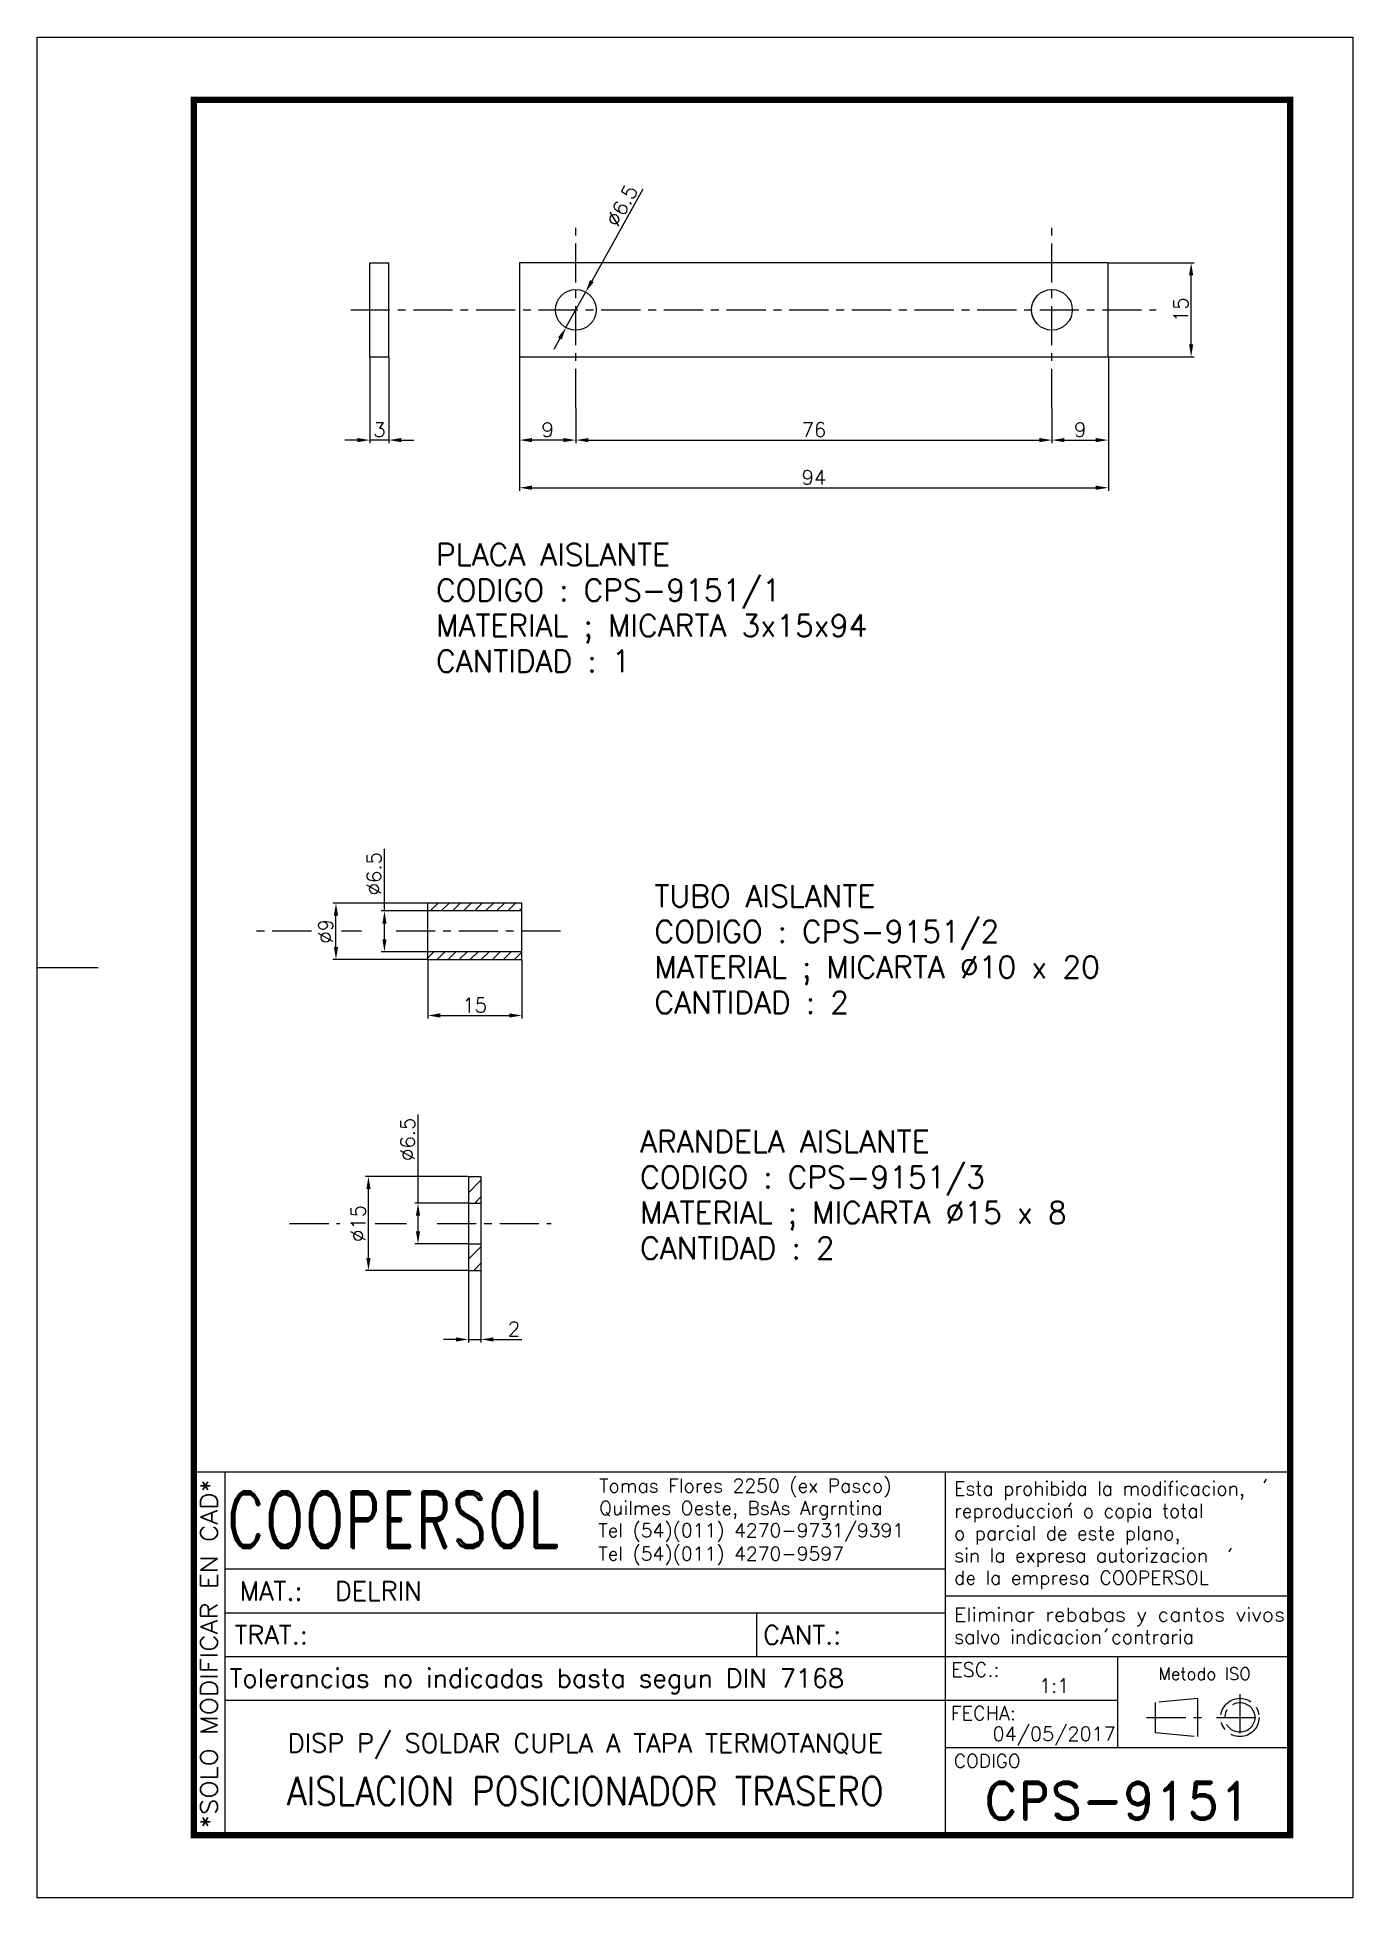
# Model space of a CAD drawing. Extents: x 0 to 210, y 0 to 297.
import ezdxf
from ezdxf.enums import TextEntityAlignment as Align

# ---------------------------------------------------------------- set-up
doc = ezdxf.new("R2010")
doc.units = 0
doc.header["$LTSCALE"] = 5
doc.header["$MEASUREMENT"] = 0
doc.linetypes.add('CENTER', pattern=[2, 1.25, -0.25, 0.25, -0.25])
doc.layers.get('0').update_dxf_attribs({"linetype": 'CONTINUOUS'})
doc.layers.get('DEFPOINTS').update_dxf_attribs({"linetype": 'CONTINUOUS'})
for name, color, linetype in [('1', 1, 'CENTER'), ('CL', 1, 'CENTER'), ('CO', 3, 'CONTINUOUS'), ('RY', 5, 'CONTINUOUS')]:
    doc.layers.add(name, color=color, linetype=linetype)
doc.styles.add('ROMAND', font='ROMAND')
doc.styles.add('ROMANS', font='ROMANS.SHX')
doc.dimstyles.new('1', dxfattribs={"dimtxt": 2.3, "dimasz": 2, "dimexe": 0.5, "dimexo": 0.0625, "dimgap": 0.5, "dimtad": 1, "dimdec": 4, "dimdsep": 46, "dimtxsty": 'ROMANS', "dimcen": -2, "dimclrt": 7, "dimadec": 0, "dimazin": 0, "dimtfac": 0.869565, "dimtdec": 4, "dimtmove": 0, "dimatfit": 3, "dimfxl": 1, "dimtolj": 1, "dimarcsym": 0})

# ---------------------------------------------------------------- blocks, each defined once
blk = doc.blocks.new('A4G')
blk.add_line((0, 148.5), (9.75, 148.5))
blk.add_lwpolyline([(0, 297), (210, 297), (210, 0), (0, 0)], close=True)
at = {"const_width": 1}
blk.add_lwpolyline([(25, 287), (200, 287), (200, 10), (25, 10)], close=True, dxfattribs=at)
blk = doc.blocks.new('*D15')
at = {"layer": 'CO', "color": 0, "lineweight": -2}
for p, q in [((62.34, 149.71), (62.34, 140.34)), ((77.34, 149.71), (77.34, 140.34)), ((64.34, 140.84), (75.34, 140.84))]:
    blk.add_line(p, q, dxfattribs=at)
at = {"layer": 'CO', "color": 0}
for points in [[(64.34, 141.18), (64.34, 140.51), (62.34, 140.84)], [(75.34, 141.18), (75.34, 140.51), (77.34, 140.84)]]:
    blk.add_solid(points, dxfattribs=at)
at = {"layer": 'DEFPOINTS', "color": 0}
for p in [(62.34, 149.77), (77.34, 149.77), (77.34, 140.84)]:
    blk.add_point(p, dxfattribs=at)
at = {"layer": 'CO', "color": 7, "insert": (69.84, 142.49), "char_height": 2.3, "attachment_point": 5, "style": 'ROMANS'}
blk.add_mtext('\\A1;15', dxfattribs=at)
blk = doc.blocks.new('*D16')
at = {"layer": 'CO', "color": 0, "lineweight": -2}
for p, q in [((55.43, 157.52), (55.43, 167.42)), ((62.28, 157.52), (54.93, 157.52)), ((55.43, 153.02), (55.43, 155.52)), ((62.28, 151.02), (54.93, 151.02))]:
    blk.add_line(p, q, dxfattribs=at)
at = {"layer": 'CO', "color": 0}
for points in [[(55.1, 155.52), (55.76, 155.52), (55.43, 157.52)], [(55.1, 153.02), (55.76, 153.02), (55.43, 151.02)]]:
    blk.add_solid(points, dxfattribs=at)
at = {"layer": 'DEFPOINTS', "color": 0}
for p in [(55.43, 157.52), (62.34, 157.52), (62.34, 151.02)]:
    blk.add_point(p, dxfattribs=at)
at = {"layer": 'CO', "color": 7, "insert": (53.78, 163.47), "char_height": 2.3, "attachment_point": 5, "rotation": 90, "style": 'ROMANS'}
blk.add_mtext('\\A1;%%C6.5', dxfattribs=at)
blk = doc.blocks.new('*D17')
at = {"layer": 'CO', "color": 0, "lineweight": -2}
for p, q in [((62.28, 158.77), (47.19, 158.77)), ((47.69, 151.77), (47.69, 156.77)), ((62.28, 149.77), (47.19, 149.77))]:
    blk.add_line(p, q, dxfattribs=at)
at = {"layer": 'CO', "color": 0}
for points in [[(47.36, 156.77), (48.03, 156.77), (47.69, 158.77)], [(47.36, 151.77), (48.03, 151.77), (47.69, 149.77)]]:
    blk.add_solid(points, dxfattribs=at)
at = {"layer": 'DEFPOINTS', "color": 0}
for p in [(47.69, 158.77), (62.34, 158.77), (62.34, 149.77)]:
    blk.add_point(p, dxfattribs=at)
at = {"layer": 'CO', "color": 7, "insert": (46.04, 154.27), "char_height": 2.3, "attachment_point": 5, "rotation": 90, "style": 'ROMANS'}
blk.add_mtext('\\A1;%%C9', dxfattribs=at)
blk = doc.blocks.new('*D18')
at = {"layer": 'CO', "color": 0, "lineweight": -2}
for p, q in [((60.79, 110.89), (60.79, 125.03)), ((68.77, 110.89), (60.29, 110.89)), ((60.79, 106.39), (60.79, 108.89)), ((68.77, 104.39), (60.29, 104.39))]:
    blk.add_line(p, q, dxfattribs=at)
at = {"layer": 'CO', "color": 0}
for points in [[(60.45, 108.89), (61.12, 108.89), (60.79, 110.89)], [(60.45, 106.39), (61.12, 106.39), (60.79, 104.39)]]:
    blk.add_solid(points, dxfattribs=at)
at = {"layer": 'DEFPOINTS', "color": 0}
for p in [(60.79, 110.89), (68.83, 110.89), (68.83, 104.39)]:
    blk.add_point(p, dxfattribs=at)
at = {"layer": 'CO', "color": 7, "insert": (59.14, 121.08), "char_height": 2.3, "attachment_point": 5, "rotation": 90, "style": 'ROMANS'}
blk.add_mtext('\\A1;%%C6.5', dxfattribs=at)
blk = doc.blocks.new('*D19')
at = {"layer": 'CO', "color": 0, "lineweight": -2}
for p, q in [((68.77, 115.14), (52.38, 115.14)), ((52.88, 102.14), (52.88, 113.14)), ((68.77, 100.14), (52.38, 100.14))]:
    blk.add_line(p, q, dxfattribs=at)
at = {"layer": 'CO', "color": 0}
for points in [[(52.54, 113.14), (53.21, 113.14), (52.88, 115.14)], [(52.54, 102.14), (53.21, 102.14), (52.88, 100.14)]]:
    blk.add_solid(points, dxfattribs=at)
at = {"layer": 'DEFPOINTS', "color": 0}
for p in [(52.88, 115.14), (68.83, 115.14), (68.83, 100.14)]:
    blk.add_point(p, dxfattribs=at)
at = {"layer": 'CO', "color": 7, "insert": (51.23, 107.64), "char_height": 2.3, "attachment_point": 5, "rotation": 90, "style": 'ROMANS'}
blk.add_mtext('\\A1;%%C15', dxfattribs=at)
blk = doc.blocks.new('*D20')
at = {"layer": 'CO', "color": 0, "lineweight": -2}
for p, q in [((68.83, 100.08), (68.83, 88.63)), ((70.83, 100.08), (70.83, 88.63)), ((66.83, 89.13), (64.83, 89.13)), ((68.83, 89.13), (70.83, 89.13)), ((72.83, 89.13), (77.37, 89.13))]:
    blk.add_line(p, q, dxfattribs=at)
at = {"layer": 'CO', "color": 0}
for points in [[(66.83, 89.46), (66.83, 88.79), (68.83, 89.13)], [(72.83, 89.46), (72.83, 88.79), (70.83, 89.13)]]:
    blk.add_solid(points, dxfattribs=at)
at = {"layer": 'DEFPOINTS', "color": 0}
for p in [(68.83, 100.14), (70.83, 100.14), (70.83, 89.13)]:
    blk.add_point(p, dxfattribs=at)
at = {"layer": 'CO', "color": 7, "insert": (76.1, 90.78), "char_height": 2.3, "attachment_point": 5, "style": 'ROMANS'}
blk.add_mtext('\\A1;2', dxfattribs=at)
blk = doc.blocks.new('*D21')
at = {"layer": 'CO', "color": 0, "lineweight": -2}
for p, q in [((85.98, 237.76), (85.98, 232.19)), ((161.98, 237.76), (161.98, 232.19)), ((87.98, 232.69), (159.98, 232.69))]:
    blk.add_line(p, q, dxfattribs=at)
at = {"layer": 'CO', "color": 0}
for points in [[(87.98, 233.02), (87.98, 232.36), (85.98, 232.69)], [(159.98, 233.02), (159.98, 232.36), (161.98, 232.69)]]:
    blk.add_solid(points, dxfattribs=at)
at = {"layer": 'DEFPOINTS', "color": 0}
for p in [(85.98, 237.82), (161.98, 237.82), (161.98, 232.69)]:
    blk.add_point(p, dxfattribs=at)
at = {"layer": 'CO', "color": 7, "insert": (123.98, 234.34), "char_height": 2.3, "attachment_point": 5, "style": 'ROMANS'}
blk.add_mtext('\\A1;76', dxfattribs=at)
blk = doc.blocks.new('*D22')
at = {"layer": 'CO', "color": 0, "lineweight": -2}
for p, q in [((170.98, 245.93), (170.98, 232.19)), ((161.98, 237.76), (161.98, 232.19)), ((163.98, 232.69), (168.98, 232.69))]:
    blk.add_line(p, q, dxfattribs=at)
at = {"layer": 'CO', "color": 0}
for points in [[(163.98, 233.02), (163.98, 232.36), (161.98, 232.69)], [(168.98, 233.02), (168.98, 232.36), (170.98, 232.69)]]:
    blk.add_solid(points, dxfattribs=at)
at = {"layer": 'DEFPOINTS', "color": 0}
for p in [(170.98, 245.99), (161.98, 237.82), (170.98, 232.69)]:
    blk.add_point(p, dxfattribs=at)
at = {"layer": 'CO', "color": 7, "insert": (166.48, 234.34), "char_height": 2.3, "attachment_point": 5, "style": 'ROMANS'}
blk.add_mtext('\\A1;9', dxfattribs=at)
blk = doc.blocks.new('*D23')
at = {"layer": 'CO', "color": 0, "lineweight": -2}
for p, q in [((76.98, 245.93), (76.98, 232.19)), ((85.98, 237.76), (85.98, 232.19)), ((83.98, 232.69), (78.98, 232.69))]:
    blk.add_line(p, q, dxfattribs=at)
at = {"layer": 'CO', "color": 0}
for points in [[(78.98, 233.02), (78.98, 232.36), (76.98, 232.69)], [(83.98, 233.02), (83.98, 232.36), (85.98, 232.69)]]:
    blk.add_solid(points, dxfattribs=at)
at = {"layer": 'DEFPOINTS', "color": 0}
for p in [(76.98, 245.99), (85.98, 237.82), (76.98, 232.69)]:
    blk.add_point(p, dxfattribs=at)
at = {"layer": 'CO', "color": 7, "insert": (81.48, 234.34), "char_height": 2.3, "attachment_point": 5, "style": 'ROMANS'}
blk.add_mtext('\\A1;9', dxfattribs=at)
blk = doc.blocks.new('*D24')
at = {"layer": 'CO', "color": 0, "lineweight": -2}
for p, q in [((76.98, 245.93), (76.98, 224.58)), ((170.98, 245.93), (170.98, 224.58)), ((78.98, 225.08), (168.98, 225.08))]:
    blk.add_line(p, q, dxfattribs=at)
at = {"layer": 'CO', "color": 0}
for points in [[(78.98, 225.42), (78.98, 224.75), (76.98, 225.08)], [(168.98, 225.42), (168.98, 224.75), (170.98, 225.08)]]:
    blk.add_solid(points, dxfattribs=at)
at = {"layer": 'DEFPOINTS', "color": 0}
for p in [(76.98, 245.99), (170.98, 245.99), (170.98, 225.08)]:
    blk.add_point(p, dxfattribs=at)
at = {"layer": 'CO', "color": 7, "insert": (123.98, 226.73), "char_height": 2.3, "attachment_point": 5, "style": 'ROMANS'}
blk.add_mtext('\\A1;94', dxfattribs=at)
blk = doc.blocks.new('*D25')
at = {"layer": 'CO', "color": 0, "lineweight": -2}
for p, q in [((53.12, 245.93), (53.12, 232.19)), ((56.12, 245.93), (56.12, 232.19)), ((51.12, 232.69), (49.12, 232.69)), ((56.12, 232.69), (53.12, 232.69)), ((58.12, 232.69), (60.12, 232.69))]:
    blk.add_line(p, q, dxfattribs=at)
at = {"layer": 'CO', "color": 0}
for points in [[(51.12, 233.02), (51.12, 232.36), (53.12, 232.69)], [(58.12, 233.02), (58.12, 232.36), (56.12, 232.69)]]:
    blk.add_solid(points, dxfattribs=at)
at = {"layer": 'DEFPOINTS', "color": 0}
for p in [(53.12, 245.99), (56.12, 245.99), (53.12, 232.69)]:
    blk.add_point(p, dxfattribs=at)
at = {"layer": 'CO', "color": 7, "insert": (54.62, 234.34), "char_height": 2.3, "attachment_point": 5, "style": 'ROMANS'}
blk.add_mtext('\\A1;3', dxfattribs=at)
blk = doc.blocks.new('*D26')
at = {"layer": 'CO', "color": 0, "lineweight": -2}
for p, q in [((96.69, 272.77), (88.53, 258.08)), ((84.4, 250.65), (87.55, 256.33)), ((83.42, 248.9), (82.45, 247.15))]:
    blk.add_line(p, q, dxfattribs=at)
at = {"layer": 'CO', "color": 0}
for points in [[(88.23, 258.24), (88.82, 257.91), (87.55, 256.33)], [(83.13, 249.06), (83.72, 248.74), (84.4, 250.65)]]:
    blk.add_solid(points, dxfattribs=at)
at = {"layer": 'DEFPOINTS', "color": 0}
for p in [(87.55, 256.33), (84.4, 250.65)]:
    blk.add_point(p, dxfattribs=at)
at = {"layer": 'CO', "color": 7, "insert": (93.33, 270.12), "char_height": 2.3, "attachment_point": 5, "rotation": 60.9308, "style": 'ROMANS'}
blk.add_mtext('\\A1;∅6.5', dxfattribs=at)
blk = doc.blocks.new('COOPERSOLROT-02')
for p, q in [((0, 58), (175, 58)), ((0, 0), (0, 58)), ((5, 0), (5, 58)), ((120, 0), (120, 58)), ((175, 0), (175, 58)), ((5, 42.5), (120, 42.5)), ((120, 38.19), (175, 38.19)), ((5, 35.5), (120, 35.5)), ((89.89, 28.5), (89.89, 35.5)), ((5, 28.5), (175, 28.5)), ((147.5, 14), (147.5, 28.5)), ((147.5, 21.5), (5, 21.5)), ((120, 14), (175, 14)), ((0, 0), (175, 0))]:
    blk.add_line(p, q)
at = {"color": 1, "linetype": 'CENTER'}
blk.add_line((166.98, 22.51), (166.98, 15.06), dxfattribs=at)
for points in [[(152.09, 18.79), (161.93, 18.79)], [(163.26, 18.79), (170.71, 18.79)]]:
    blk.add_lwpolyline(points, dxfattribs=at)
at = {"layer": '1'}
for points in [[(170.85, 56.26), (171.21, 56.85)], [(139.66, 52.43), (140.02, 53.02)], [(165.28, 45.22), (165.64, 45.81)], [(145.46, 32.42), (145.82, 33.01)]]:
    blk.add_lwpolyline(points, dxfattribs=at)
blk.add_lwpolyline([(160.25, 18.79), (160.25, 21.83), (153.47, 21.16), (153.47, 16.41), (160.25, 15.74)], close=True, dxfattribs=at)
for radius in [3.05, 2.37]:
    blk.add_circle((166.98, 18.79), radius, dxfattribs=at)
at = {"style": 'ROMANS', "width": 0.996387}
blk.add_text('*SOLO MODIFICAR EN CAD*', height=2.7, rotation=90, dxfattribs=at).set_placement((3.77, 1.09), (3.77, 56.81), align=Align.FIT)
at = {"style": 'ROMAND', "width": 0.75}
blk.add_text('COOPERSOL', height=9, dxfattribs=at).set_placement((5.26, 45.85))
at = {"style": 'ROMANS'}
for s, p in [('MAT.:', (7.32, 37.47)), ('TRAT.:', (6.5, 30.47)), ('CANT.:', (90.89, 30.47)), ('Tolerancias no indicadas basta segun DIN 7168', (5.7, 23.56))]:
    blk.add_text(s, height=3, dxfattribs=at).set_placement(p)
for tag, height, style, p in [('CONJUNTO', 2.3, 'ROMANS', (62.5, 17.5)), ('SUBCONJUNTO', 3, 'ROMANS', (62.5, 11.5)), ('DENOMINACION', 4.5, 'ROMANS', (62.5, 4.75)), ('COD-PLA', 6, 'ROMAND', (147.5, 5.5))]:
    blk.add_attdef(tag, text='', height=height, dxfattribs=dict(style=style)).set_placement(p, align=Align.MIDDLE)
at = {"layer": '1', "style": 'ROMANS'}
for s, height, p in [('Tomas Flores 2250 (ex Pasco)', 2.2, (64.69, 54.68)), ('Esta prohibida la modificacion,', 2.2, (121.36, 54.23)), ('Quilmes Oeste, BsAs Argrntina', 2.2, (64.69, 51.12)), ('reproduccion o copia total', 2.2, (121.36, 50.67)), ('Tel (54)(011) 4270-9731/9391', 2.2, (64.55, 47.56)), ('o parcial de este plano,', 2.2, (121.36, 47.11)), ('Tel (54)(011) 4270-9597', 2.2, (64.55, 43.83)), ('sin la expresa autorizacion ', 2.2, (121.36, 43.55)), ('de la empresa COOPERSOL', 2.2, (121.36, 39.99)), ('salvo indicacion contraria', 2.2, (121.36, 30.54)), ('ESC.:', 2.25, (120.89, 25.29)), ('FECHA:', 2.25, (120.81, 18.36)), ('CODIGO', 2.16, (121.33, 10.78))]:
    blk.add_text(s, height=height, dxfattribs=at).set_placement(p)
at = {"layer": '1', "style": 'ROMANS', "width": 0.96139}
blk.add_text('Eliminar rebabas y cantos vivos', height=2.2, dxfattribs=at).set_placement((121.34, 34.1), (174.21, 34.1), align=Align.FIT)
at = {"layer": '1', "style": 'ROMANS'}
blk.add_text('Metodo ISO', height=1.948, dxfattribs=at).set_placement((161.34, 25.77), align=Align.MIDDLE)
for tag, p in [('MAT', (22.51, 37.47)), ('TRAT', (22.51, 30.47)), ('CANT', (106.49, 30.47))]:
    blk.add_attdef(tag, p, '', height=3, dxfattribs=at)
for tag, p in [('ESC', (137.33, 22.73)), ('FECHA', (137.33, 15.06))]:
    blk.add_attdef(tag, text='', height=2.25, dxfattribs=at).set_placement(p, align=Align.CENTER)
blk = doc.blocks.new('*D27')
at = {"layer": 'CO', "color": 0, "lineweight": -2}
for p, q in [((171.04, 260.99), (184.7, 260.99)), ((184.2, 247.99), (184.2, 258.99)), ((171.04, 245.99), (184.7, 245.99))]:
    blk.add_line(p, q, dxfattribs=at)
at = {"layer": 'CO', "color": 0}
for points in [[(183.86, 258.99), (184.53, 258.99), (184.2, 260.99)], [(183.86, 247.99), (184.53, 247.99), (184.2, 245.99)]]:
    blk.add_solid(points, dxfattribs=at)
at = {"layer": 'DEFPOINTS', "color": 0}
for p in [(170.98, 260.99), (184.2, 260.99), (170.98, 245.99)]:
    blk.add_point(p, dxfattribs=at)
at = {"layer": 'CO', "color": 7, "insert": (182.55, 253.49), "char_height": 2.3, "attachment_point": 5, "rotation": 90, "style": 'ROMANS'}
blk.add_mtext('\\A1;15', dxfattribs=at)

msp = doc.modelspace()

# ---------------------------------------------------------------- hatches: boundary and pattern name
at = {"layer": 'RY'}
h = msp.add_hatch(dxfattribs=at)
h.set_pattern_fill('ANSI31', color=256, scale=10, style=0)
h.set_pattern_definition([(45, (12253.4259, -11894.9377), (-0.88388348, 0.88388348), [])])
h.paths.add_polyline_path([(77.3432, 158.77364), (62.3432, 158.77364), (62.3432, 157.52364), (77.3432, 157.52364)])
h.paths.add_polyline_path([(77.3432, 151.02364), (62.3432, 151.02364), (62.3432, 149.77364), (77.3432, 149.77364)])
h = msp.add_hatch(dxfattribs=at)
h.set_pattern_fill('ANSI31', color=256, scale=15, style=0)
h.set_pattern_definition([(45, (13140.634, -12215.8245), (-1.32582521, 1.32582521), [])])
h.paths.add_polyline_path([(70.83417, 115.14409), (68.83417, 115.14409), (68.83417, 110.89409), (70.83417, 110.89409)])
h.paths.add_polyline_path([(68.83417, 100.14409), (70.83417, 100.14409), (70.83417, 104.39409), (68.83417, 104.39409)])

# ---------------------------------------------------------------- linework, layer by layer
for p, q in [((53.1215, 245.98768), (53.1215, 260.98768)), ((53.1215, 260.98768), (56.1215, 260.98768)), ((56.1215, 245.98768), (56.1215, 260.98768)), ((170.97501, 260.98768), (76.97501, 260.98768)), ((76.97501, 260.98768), (76.97501, 245.98768)), ((170.97501, 245.98768), (170.97501, 260.98768)), ((53.1215, 245.98768), (56.1215, 245.98768)), ((76.97501, 245.98768), (170.97501, 245.98768)), ((77.3432, 158.77364), (62.3432, 158.77364)), ((62.3432, 154.27364), (62.3432, 158.77364)), ((77.3432, 157.52364), (62.3432, 157.52364)), ((77.3432, 154.27364), (77.3432, 158.77364)), ((62.3432, 149.77364), (62.3432, 154.27364)), ((77.3432, 149.77364), (77.3432, 154.27364)), ((77.3432, 151.02364), (62.3432, 151.02364)), ((62.3432, 149.77364), (77.3432, 149.77364)), ((68.83417, 115.14409), (70.83417, 115.14409)), ((68.83417, 115.14409), (68.83417, 100.14409)), ((70.83417, 115.14409), (70.83417, 100.14409)), ((68.83417, 110.89409), (70.83417, 110.89409)), ((68.83417, 104.39409), (70.83417, 104.39409)), ((68.83417, 100.14409), (70.83417, 100.14409))]:
    msp.add_line(p, q)
for centre in [(85.97501, 253.48768), (161.97501, 253.48768)]:
    msp.add_circle(centre, 3.25)
at = {"layer": 'CL'}
for p, q in [((85.97501, 237.82426), (85.97501, 266.73133)), ((161.97501, 237.82426), (161.97501, 266.73133)), ((50.04472, 253.48768), (178.6305, 253.48768)), ((43.75882, 154.27364), (34.89734, 154.27364)), ((51.74583, 154.27364), (48.59047, 154.27364)), ((83.54323, 154.27364), (56.18305, 154.27364)), ((40.28199, 107.64409), (48.33124, 107.64409)), ((53.92674, 107.64409), (58.93939, 107.64409)), ((63.83544, 107.64409), (82.05298, 107.64409))]:
    msp.add_line(p, q, dxfattribs=at)

# ---------------------------------------------------------------- block references
msp.add_blockref('A4G', (0, 0))
ref = msp.add_blockref('COOPERSOLROT-02', (25, 10))
ref.add_attrib('COD-PLA', 'CPS-9151', dxfattribs={"height": 6, "style": 'ROMAND'}).set_placement((172.5, 15.5), align=Align.MIDDLE)
ref.add_attrib('FECHA', '04/05/2017', dxfattribs={"layer": '1', "height": 2.25, "style": 'ROMANS'}).set_placement((162.33468, 25.061), align=Align.CENTER)
ref.add_attrib('MAT', 'DELRIN', (47.50529, 47.46815), dxfattribs={"layer": '1', "height": 3, "style": 'ROMANS'})
ref.add_attrib('ESC', '1:1', dxfattribs={"layer": '1', "height": 2.25, "style": 'ROMANS'}).set_placement((162.33468, 32.72855), align=Align.CENTER)
ref.add_attrib('DENOMINACION', 'AISLACION POSICIONADOR TRASERO', dxfattribs={"height": 4.5, "style": 'ROMANS', "width": 0.9}).set_placement((87.5, 17.03781), align=Align.MIDDLE)
ref.add_attrib('SUBCONJUNTO', 'DISP P/ SOLDAR CUPLA A TAPA TERMOTANQUE', dxfattribs={"height": 3, "style": 'ROMANS'}).set_placement((87.5, 24.47785), align=Align.MIDDLE)

# ---------------------------------------------------------------- texts
at = {"layer": 'CO', "style": 'ROMANS'}
for s, p in [('PLACA AISLANTE', (63.66159, 212.65828)), ('CODIGO : CPS-9151/1', (63.66159, 206.99161)), ('MATERIAL ; MICARTA 3x15x94', (63.66159, 201.32495)), ('CANTIDAD : 1', (63.66159, 195.65828)), ('TUBO AISLANTE', (98.53176, 158.15416)), ('CODIGO : CPS-9151/2', (98.53176, 152.48749)), ('MATERIAL ; MICARTA %%C10 x 20', (98.53176, 146.82083)), ('CANTIDAD : 2', (98.53176, 141.15416)), ('ARANDELA AISLANTE', (96.24132, 118.95624)), ('CODIGO : CPS-9151/3', (96.24132, 113.28958)), ('MATERIAL ; MICARTA %%C15 x 8', (96.24132, 107.62291)), ('CANTIDAD : 2', (96.24132, 101.95624))]:
    msp.add_text(s, height=3.5, dxfattribs=at).set_placement(p)

# ---------------------------------------------------------------- dimensions: what is measured, and where the dimension line sits
at = {"layer": 'CO'}
dim = msp.add_diameter_dim_2p(p1=(84.39595, 250.64707), p2=(87.55407, 256.32829), dimstyle='1', dxfattribs=at)
dim.commit()
dim.dimension.update_dxf_attribs({"geometry": '*D26', "text_midpoint": (94.77345, 269.3154), "dimtype": 163})
dim = msp.add_linear_dim(base=(184.1976, 260.98768), p1=(170.97501, 245.98768), p2=(170.97501, 260.98768), angle=90, dimstyle='1', dxfattribs=at)
dim.commit()
dim.dimension.update_dxf_attribs({"geometry": '*D27', "text_midpoint": (182.5476, 253.48768)})
for base, p1, p2, picture, middle in [((53.1215, 232.68944), (56.1215, 245.98768), (53.1215, 245.98768), '*D25', (54.6215, 234.33944)), ((76.97501, 232.68944), (85.97501, 237.82426), (76.97501, 245.98768), '*D23', (81.47501, 234.33944)), ((170.97501, 225.08232), (76.97501, 245.98768), (170.97501, 245.98768), '*D24', (123.97501, 226.73232)), ((170.97501, 232.68944), (161.97501, 237.82426), (170.97501, 245.98768), '*D22', (166.47501, 234.33944)), ((161.97501, 232.68944), (85.97501, 237.82426), (161.97501, 237.82426), '*D21', (123.97501, 234.33944)), ((77.3432, 140.84176), (62.3432, 149.77364), (77.3432, 149.77364), '*D15', (69.8432, 142.49176)), ((70.83417, 89.12616), (68.83417, 100.14409), (70.83417, 100.14409), '*D20', (76.10084, 90.77616))]:
    dim = msp.add_linear_dim(base=base, p1=p1, p2=p2, dimstyle='1', dxfattribs=at)
    dim.commit()
    dim.dimension.update_dxf_attribs({"geometry": picture, "text_midpoint": middle})
for base, p1, p2, picture, middle in [((55.42981, 157.52364), (62.3432, 151.02364), (62.3432, 157.52364), '*D16', (53.77981, 163.47364)), ((47.69499, 158.77364), (62.3432, 149.77364), (62.3432, 158.77364), '*D17', (46.04499, 154.27364)), ((52.87759, 115.14409), (68.83417, 100.14409), (68.83417, 115.14409), '*D19', (51.22759, 107.64409))]:
    dim = msp.add_linear_dim(base=base, p1=p1, p2=p2, angle=90, text='%%C<>', dimstyle='1', dxfattribs=at)
    dim.commit()
    dim.dimension.update_dxf_attribs({"geometry": picture, "text_midpoint": middle})
dim = msp.add_linear_dim(base=(60.78657, 110.89409), p1=(68.83417, 104.39409), p2=(68.83417, 110.89409), angle=90, text='%%C<>', dimstyle='1', dxfattribs=at)
dim.commit()
dim.dimension.update_dxf_attribs({"geometry": '*D18', "text_midpoint": (60.78657, 121.07734), "dimtype": 160})

doc.saveas('drawing.dxf')
